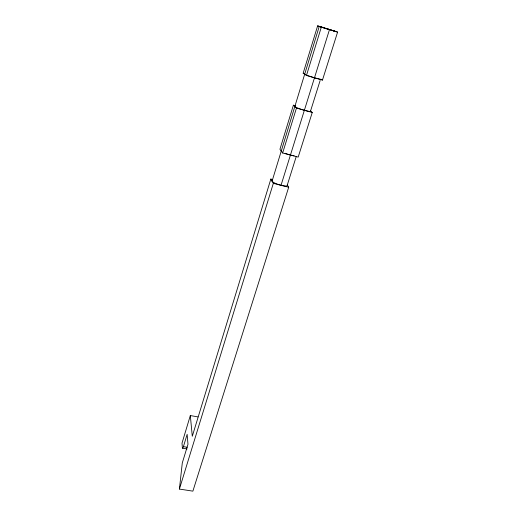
<?xml version="1.0" encoding="UTF-8"?>
<svg xmlns="http://www.w3.org/2000/svg" width="517" height="517" viewBox="0 0 517 517"><rect width="100%" height="100%" fill="white"/><g stroke="black" fill="none" stroke-linecap="round" stroke-linejoin="round"><path stroke-width="0.78" d="M296.189 156.709L287.29 185.041L288.693 187.232L192.88 491.15L179.405 489.063L182.288 462.967L187.981 444.265L187.141 434.319L183.419 446.636A3.813 0.659 -79.8 0 1 182.333 447.483L182.023 443.127L190.321 415.552L197.927 416.902M272.349 179.444L270.843 179.063L192.292 436.277L190.321 415.552M295.73 105.843L293.397 105.19L279.936 149.271L282.65 153L298.193 157.09L312.255 112.473L310.562 110.981A8.356 0.95 17.2 0 1 303.317 109.979A8.356 0.95 17.2 0 1 294.78 106.321M303.162 73.214L317.632 25.85L337.595 32.099L322.466 80.096L306.471 75.469L303.162 73.214L304.591 73.627M272.071 181.176L319.254 26.399L323.623 27.685M179.405 489.063L273.331 183.341L270.843 179.063M282.65 153L296.454 108.072L293.397 105.19M306.471 75.469L321.322 27.123L317.632 25.85M281.028 185.286L329.478 29.618L319.454 26.477M310.562 110.981L320.159 80.445M183.419 446.636L187.232 447.276M182.54 448.174L187.096 448.937M273.331 183.341L288.693 187.232M296.454 108.072L312.255 112.473M331.52 30.238L335.817 31.498L325.626 28.293M321.322 27.123L337.595 32.099M321.244 79.308L322.466 80.096M287.29 185.041A8.065 1.713 17.2 0 1 280.007 185.015A8.065 1.713 17.2 0 1 272.013 180.692M294.121 155.817A8.182 1.415 17.2 0 1 285.106 153.284M281.894 151.668A8.182 1.415 17.2 0 1 281.196 150.706M320.488 79.198A8.479 0.601 17.1 0 1 308.319 75.812M307.744 75.598A8.479 0.601 17.1 0 1 306.704 75.204M305.502 74.7A8.479 0.601 17.1 0 1 304.642 74.118"/></g></svg>
